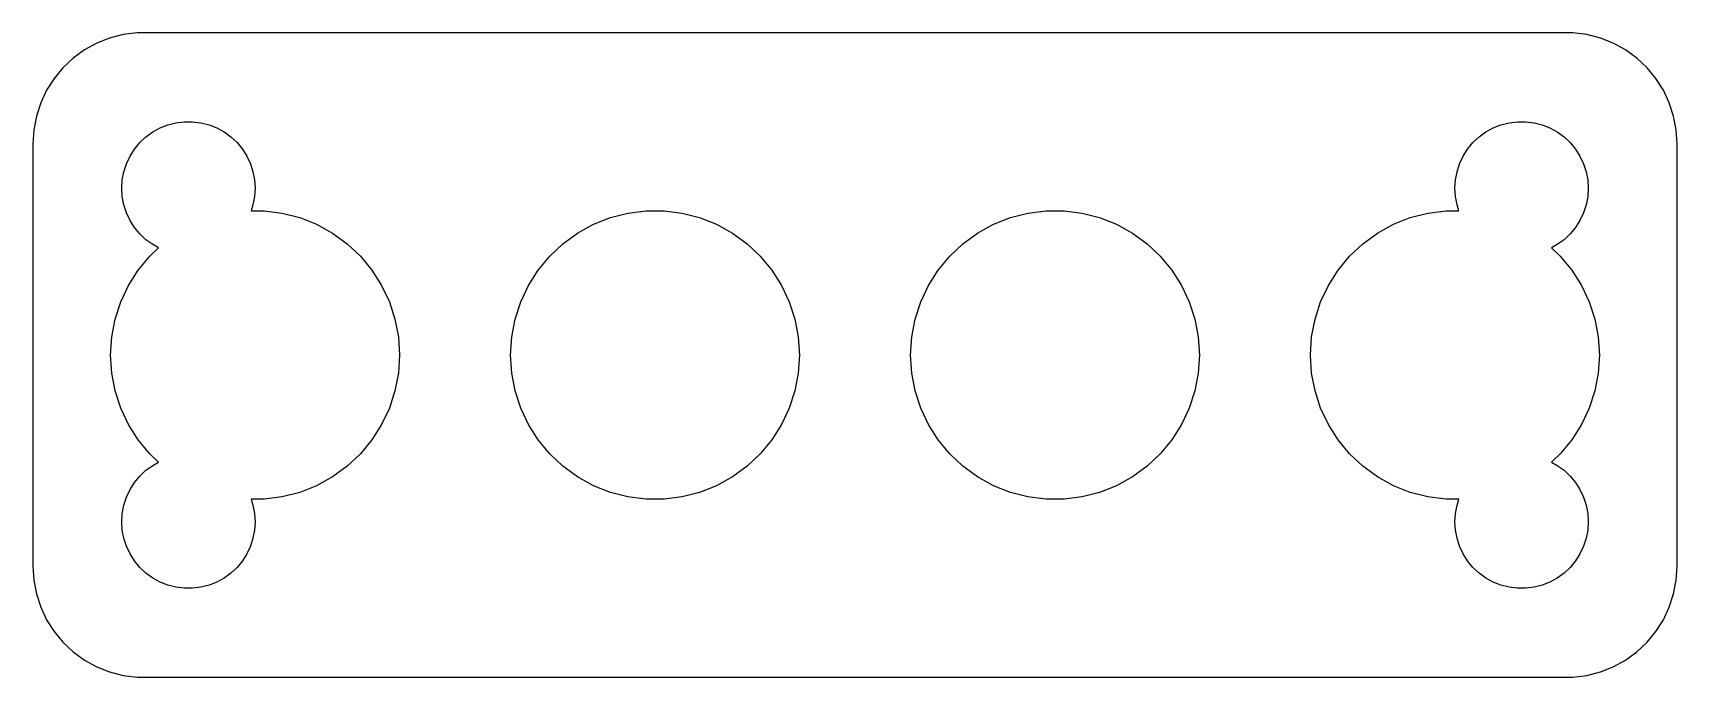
# Model space of a CAD drawing. Header units: metres. Extents: x -37 to 37, y 24.5 to 53.5.
import ezdxf

# ---------------------------------------------------------------- set-up
doc = ezdxf.new("R2010")
doc.units = ezdxf.units.M

msp = doc.modelspace()

# ---------------------------------------------------------------- linework, layer by layer
for p, q in [((-32.9369, 53.4114), (-33.5451, 53.2553)), ((-32.3139, 53.4901), (-32.9369, 53.4114)), ((32.3139, 53.4901), (-32.3139, 53.4901)), ((32.9369, 53.4114), (32.3139, 53.4901)), ((33.5451, 53.2553), (32.9369, 53.4114)), ((-34.6791, 52.7216), (-35.1871, 52.3526)), ((-34.1289, 53.0241), (-34.6791, 52.7216)), ((-33.5451, 53.2553), (-34.1289, 53.0241)), ((34.1289, 53.0241), (33.5451, 53.2553)), ((34.6791, 52.7216), (34.1289, 53.0241)), ((35.1871, 52.3526), (34.6791, 52.7216)), ((-35.6448, 51.9227), (-36.0451, 51.4389)), ((-35.1871, 52.3526), (-35.6448, 51.9227)), ((35.6448, 51.9227), (35.1871, 52.3526)), ((36.0451, 51.4389), (35.6448, 51.9227)), ((-36.0451, 51.4389), (-36.3815, 50.9088)), ((36.3815, 50.9088), (36.0451, 51.4389)), ((-36.6489, 50.3406), (-36.8429, 49.7434)), ((-36.3815, 50.9088), (-36.6489, 50.3406)), ((36.6489, 50.3406), (36.3815, 50.9088)), ((36.8429, 49.7434), (36.6489, 50.3406)), ((-36.8429, 49.7434), (-36.9606, 49.1267)), ((36.9606, 49.1267), (36.8429, 49.7434)), ((-36.9606, 49.1267), (-37, 48.5)), ((-31.9123, 48.8115), (-31.6075, 49.033)), ((-31.6075, 49.033), (-31.2773, 49.2145)), ((-31.2773, 49.2145), (-30.927, 49.3532)), ((-30.927, 49.3532), (-30.5621, 49.4469)), ((-30.5621, 49.4469), (-30.1884, 49.4941)), ((-30.1884, 49.4941), (-29.8116, 49.4941)), ((-29.8116, 49.4941), (-29.4379, 49.4469)), ((-29.4379, 49.4469), (-29.0729, 49.3532)), ((-29.0729, 49.3532), (-28.7227, 49.2145)), ((-28.7227, 49.2145), (-28.3925, 49.033)), ((-28.3925, 49.033), (-28.0877, 48.8115)), ((28.0877, 48.8115), (28.3925, 49.033)), ((28.3925, 49.033), (28.7227, 49.2145)), ((28.7227, 49.2145), (29.0729, 49.3532)), ((29.0729, 49.3532), (29.4379, 49.4469)), ((29.4379, 49.4469), (29.8116, 49.4941)), ((29.8116, 49.4941), (30.1884, 49.4941)), ((30.1884, 49.4941), (30.5621, 49.4469)), ((30.5621, 49.4469), (30.927, 49.3532)), ((30.927, 49.3532), (31.2773, 49.2145)), ((31.2773, 49.2145), (31.6075, 49.033)), ((31.6075, 49.033), (31.9123, 48.8115)), ((37, 48.5), (36.9606, 49.1267)), ((-37, 48.5), (-37, 29.5)), ((-32.6289, 47.9453), (-32.427, 48.2634)), ((-32.427, 48.2634), (-32.1869, 48.5536)), ((-32.1869, 48.5536), (-31.9123, 48.8115)), ((-28.0877, 48.8115), (-27.8131, 48.5536)), ((-27.8131, 48.5536), (-27.5729, 48.2634)), ((-27.5729, 48.2634), (-27.3711, 47.9453)), ((27.3711, 47.9453), (27.5729, 48.2634)), ((27.5729, 48.2634), (27.8131, 48.5536)), ((27.8131, 48.5536), (28.0877, 48.8115)), ((31.9123, 48.8115), (32.1869, 48.5536)), ((32.1869, 48.5536), (32.427, 48.2634)), ((32.427, 48.2634), (32.6289, 47.9453)), ((37, 29.5), (37, 48.5)), ((-32.9057, 47.2461), (-32.7893, 47.6044)), ((-32.7893, 47.6044), (-32.6289, 47.9453)), ((-27.3711, 47.9453), (-27.2107, 47.6044)), ((-27.2107, 47.6044), (-27.0942, 47.2461)), ((27.0942, 47.2461), (27.2107, 47.6044)), ((27.2107, 47.6044), (27.3711, 47.9453)), ((32.6289, 47.9453), (32.7893, 47.6044)), ((32.7893, 47.6044), (32.9057, 47.2461)), ((-33, 46.5), (-32.9763, 46.876)), ((-32.9763, 46.876), (-32.9057, 47.2461)), ((-27.0942, 47.2461), (-27.0237, 46.876)), ((-27.0237, 46.876), (-27, 46.5)), ((27, 46.5), (27.0237, 46.876)), ((27.0237, 46.876), (27.0942, 47.2461)), ((32.9057, 47.2461), (32.9763, 46.876)), ((32.9763, 46.876), (33, 46.5)), ((-32.9763, 46.124), (-33, 46.5)), ((-32.9057, 45.7539), (-32.9763, 46.124)), ((-27.0237, 46.124), (-27.0942, 45.7539)), ((-27, 46.5), (-27.0237, 46.124)), ((27.0237, 46.124), (27, 46.5)), ((27.0942, 45.7539), (27.0237, 46.124)), ((32.9763, 46.124), (32.9057, 45.7539)), ((33, 46.5), (32.9763, 46.124)), ((-32.7893, 45.3956), (-32.9057, 45.7539)), ((-32.6289, 45.0547), (-32.7893, 45.3956)), ((-27.0942, 45.7539), (-27.1809, 45.4872)), ((-27.1809, 45.4872), (-26.5919, 45.4872)), ((-26.5919, 45.4872), (-25.782, 45.3849)), ((-25.782, 45.3849), (-24.9914, 45.1819)), ((-24.9914, 45.1819), (-24.2324, 44.8814)), ((-11.7676, 44.8814), (-11.0086, 45.1819)), ((-11.0086, 45.1819), (-10.218, 45.3849)), ((-10.218, 45.3849), (-9.40813, 45.4872)), ((-9.40813, 45.4872), (-8.59186, 45.4872)), ((-8.59186, 45.4872), (-7.78201, 45.3849)), ((-7.78201, 45.3849), (-6.99138, 45.1819)), ((-6.99138, 45.1819), (-6.23242, 44.8814)), ((6.23242, 44.8814), (6.99138, 45.1819)), ((6.99138, 45.1819), (7.78201, 45.3849)), ((7.78201, 45.3849), (8.59186, 45.4872)), ((8.59186, 45.4872), (9.40813, 45.4872)), ((9.40813, 45.4872), (10.218, 45.3849)), ((10.218, 45.3849), (11.0086, 45.1819)), ((11.0086, 45.1819), (11.7676, 44.8814)), ((24.2324, 44.8814), (24.9914, 45.1819)), ((24.9914, 45.1819), (25.782, 45.3849)), ((25.782, 45.3849), (26.5919, 45.4872)), ((26.5919, 45.4872), (27.1809, 45.4872)), ((27.1809, 45.4872), (27.0942, 45.7539)), ((32.7893, 45.3956), (32.6289, 45.0547)), ((32.9057, 45.7539), (32.7893, 45.3956)), ((-32.427, 44.7366), (-32.6289, 45.0547)), ((-32.1869, 44.4464), (-32.427, 44.7366)), ((-31.9123, 44.1884), (-32.1869, 44.4464)), ((-24.2324, 44.8814), (-23.5171, 44.4881)), ((-23.5171, 44.4881), (-22.8567, 44.0083)), ((-13.1432, 44.0083), (-12.4829, 44.4881)), ((-12.4829, 44.4881), (-11.7676, 44.8814)), ((-6.23242, 44.8814), (-5.51712, 44.4881)), ((-5.51712, 44.4881), (-4.85674, 44.0083)), ((4.85674, 44.0083), (5.51712, 44.4881)), ((5.51712, 44.4881), (6.23242, 44.8814)), ((11.7676, 44.8814), (12.4829, 44.4881)), ((12.4829, 44.4881), (13.1432, 44.0083)), ((22.8567, 44.0083), (23.5171, 44.4881)), ((23.5171, 44.4881), (24.2324, 44.8814)), ((32.1869, 44.4464), (31.9123, 44.1884)), ((32.427, 44.7366), (32.1869, 44.4464)), ((32.6289, 45.0547), (32.427, 44.7366)), ((-31.6075, 43.967), (-31.9123, 44.1884)), ((-31.7383, 43.4496), (-31.3424, 43.8213)), ((-31.3424, 43.8213), (-31.6075, 43.967)), ((-22.8567, 44.0083), (-22.2617, 43.4496)), ((-13.7383, 43.4496), (-13.1432, 44.0083)), ((-4.85674, 44.0083), (-4.2617, 43.4496)), ((4.2617, 43.4496), (4.85674, 44.0083)), ((13.1432, 44.0083), (13.7383, 43.4496)), ((22.2617, 43.4496), (22.8567, 44.0083)), ((31.6075, 43.967), (31.3424, 43.8213)), ((31.3424, 43.8213), (31.7383, 43.4496)), ((31.9123, 44.1884), (31.6075, 43.967)), ((-32.2586, 42.8206), (-31.7383, 43.4496)), ((-22.2617, 43.4496), (-21.7414, 42.8206)), ((-14.2586, 42.8206), (-13.7383, 43.4496)), ((-4.2617, 43.4496), (-3.74138, 42.8206)), ((3.74138, 42.8206), (4.2617, 43.4496)), ((13.7383, 43.4496), (14.2586, 42.8206)), ((21.7414, 42.8206), (22.2617, 43.4496)), ((31.7383, 43.4496), (32.2586, 42.8206)), ((-32.696, 42.1314), (-32.2586, 42.8206)), ((-21.7414, 42.8206), (-21.304, 42.1314)), ((-14.696, 42.1314), (-14.2586, 42.8206)), ((-3.74138, 42.8206), (-3.304, 42.1314)), ((3.304, 42.1314), (3.74138, 42.8206)), ((14.2586, 42.8206), (14.696, 42.1314)), ((21.304, 42.1314), (21.7414, 42.8206)), ((32.2586, 42.8206), (32.696, 42.1314)), ((-33.0435, 41.3928), (-32.696, 42.1314)), ((-21.304, 42.1314), (-20.9565, 41.3928)), ((-15.0435, 41.3928), (-14.696, 42.1314)), ((-3.304, 42.1314), (-2.95645, 41.3928)), ((2.95645, 41.3928), (3.304, 42.1314)), ((14.696, 42.1314), (15.0435, 41.3928)), ((20.9565, 41.3928), (21.304, 42.1314)), ((32.696, 42.1314), (33.0435, 41.3928)), ((-33.2958, 40.6165), (-33.0435, 41.3928)), ((-20.9565, 41.3928), (-20.7042, 40.6165)), ((-15.2958, 40.6165), (-15.0435, 41.3928)), ((-2.95645, 41.3928), (-2.70421, 40.6165)), ((2.70421, 40.6165), (2.95645, 41.3928)), ((15.0435, 41.3928), (15.2958, 40.6165)), ((20.7042, 40.6165), (20.9565, 41.3928)), ((33.0435, 41.3928), (33.2958, 40.6165)), ((-33.4487, 39.8147), (-33.2958, 40.6165)), ((-20.7042, 40.6165), (-20.5513, 39.8147)), ((-15.4487, 39.8147), (-15.2958, 40.6165)), ((-2.70421, 40.6165), (-2.55125, 39.8147)), ((2.55125, 39.8147), (2.70421, 40.6165)), ((15.2958, 40.6165), (15.4487, 39.8147)), ((20.5513, 39.8147), (20.7042, 40.6165)), ((33.2958, 40.6165), (33.4487, 39.8147)), ((-33.5, 39), (-33.4487, 39.8147)), ((-20.5513, 39.8147), (-20.5, 39)), ((-15.5, 39), (-15.4487, 39.8147)), ((-2.55125, 39.8147), (-2.5, 39)), ((2.5, 39), (2.55125, 39.8147)), ((15.4487, 39.8147), (15.5, 39)), ((20.5, 39), (20.5513, 39.8147)), ((33.4487, 39.8147), (33.5, 39)), ((-33.4487, 38.1853), (-33.5, 39)), ((-20.5, 39), (-20.5513, 38.1853)), ((-15.4487, 38.1853), (-15.5, 39)), ((-2.5, 39), (-2.55125, 38.1853)), ((2.55125, 38.1853), (2.5, 39)), ((15.5, 39), (15.4487, 38.1853)), ((20.5513, 38.1853), (20.5, 39)), ((33.5, 39), (33.4487, 38.1853)), ((-33.2958, 37.3835), (-33.4487, 38.1853)), ((-20.5513, 38.1853), (-20.7042, 37.3835)), ((-15.2958, 37.3835), (-15.4487, 38.1853)), ((-2.55125, 38.1853), (-2.70421, 37.3835)), ((2.70421, 37.3835), (2.55125, 38.1853)), ((15.4487, 38.1853), (15.2958, 37.3835)), ((20.7042, 37.3835), (20.5513, 38.1853)), ((33.4487, 38.1853), (33.2958, 37.3835)), ((-33.0435, 36.6072), (-33.2958, 37.3835)), ((-20.7042, 37.3835), (-20.9565, 36.6072)), ((-15.0435, 36.6072), (-15.2958, 37.3835)), ((-2.70421, 37.3835), (-2.95645, 36.6072)), ((2.95645, 36.6072), (2.70421, 37.3835)), ((15.2958, 37.3835), (15.0435, 36.6072)), ((20.9565, 36.6072), (20.7042, 37.3835)), ((33.2958, 37.3835), (33.0435, 36.6072)), ((-32.696, 35.8686), (-33.0435, 36.6072)), ((-20.9565, 36.6072), (-21.304, 35.8686)), ((-14.696, 35.8686), (-15.0435, 36.6072)), ((-2.95645, 36.6072), (-3.304, 35.8686)), ((3.304, 35.8686), (2.95645, 36.6072)), ((15.0435, 36.6072), (14.696, 35.8686)), ((21.304, 35.8686), (20.9565, 36.6072)), ((33.0435, 36.6072), (32.696, 35.8686)), ((-32.2586, 35.1794), (-32.696, 35.8686)), ((-21.304, 35.8686), (-21.7414, 35.1794)), ((-14.2586, 35.1794), (-14.696, 35.8686)), ((-3.304, 35.8686), (-3.74138, 35.1794)), ((3.74138, 35.1794), (3.304, 35.8686)), ((14.696, 35.8686), (14.2586, 35.1794)), ((21.7414, 35.1794), (21.304, 35.8686)), ((32.696, 35.8686), (32.2586, 35.1794)), ((-31.7383, 34.5504), (-32.2586, 35.1794)), ((-21.7414, 35.1794), (-22.2617, 34.5504)), ((-13.7383, 34.5504), (-14.2586, 35.1794)), ((-3.74138, 35.1794), (-4.2617, 34.5504)), ((4.2617, 34.5504), (3.74138, 35.1794)), ((14.2586, 35.1794), (13.7383, 34.5504)), ((22.2617, 34.5504), (21.7414, 35.1794)), ((32.2586, 35.1794), (31.7383, 34.5504)), ((-31.3424, 34.1787), (-31.7383, 34.5504)), ((-31.6075, 34.033), (-31.3424, 34.1787)), ((-22.2617, 34.5504), (-22.8567, 33.9917)), ((-13.1432, 33.9917), (-13.7383, 34.5504)), ((-4.2617, 34.5504), (-4.85674, 33.9917)), ((4.85674, 33.9917), (4.2617, 34.5504)), ((13.7383, 34.5504), (13.1432, 33.9917)), ((22.8567, 33.9917), (22.2617, 34.5504)), ((31.7383, 34.5504), (31.3424, 34.1787)), ((31.3424, 34.1787), (31.6075, 34.033)), ((-32.427, 33.2634), (-32.1869, 33.5536)), ((-32.1869, 33.5536), (-31.9123, 33.8116)), ((-31.9123, 33.8116), (-31.6075, 34.033)), ((-23.5171, 33.5119), (-24.2324, 33.1186)), ((-22.8567, 33.9917), (-23.5171, 33.5119)), ((-12.4829, 33.5119), (-13.1432, 33.9917)), ((-11.7676, 33.1186), (-12.4829, 33.5119)), ((-5.51712, 33.5119), (-6.23242, 33.1186)), ((-4.85674, 33.9917), (-5.51712, 33.5119)), ((5.51712, 33.5119), (4.85674, 33.9917)), ((6.23242, 33.1186), (5.51712, 33.5119)), ((12.4829, 33.5119), (11.7676, 33.1186)), ((13.1432, 33.9917), (12.4829, 33.5119)), ((23.5171, 33.5119), (22.8567, 33.9917)), ((24.2324, 33.1186), (23.5171, 33.5119)), ((31.6075, 34.033), (31.9123, 33.8116)), ((31.9123, 33.8116), (32.1869, 33.5536)), ((32.1869, 33.5536), (32.427, 33.2634)), ((-32.9057, 32.2461), (-32.7893, 32.6044)), ((-32.7893, 32.6044), (-32.6289, 32.9453)), ((-32.6289, 32.9453), (-32.427, 33.2634)), ((-25.782, 32.6151), (-26.5919, 32.5128)), ((-24.9914, 32.8181), (-25.782, 32.6151)), ((-24.2324, 33.1186), (-24.9914, 32.8181)), ((-11.0086, 32.8181), (-11.7676, 33.1186)), ((-10.218, 32.6151), (-11.0086, 32.8181)), ((-9.40813, 32.5128), (-10.218, 32.6151)), ((-7.78201, 32.6151), (-8.59186, 32.5128)), ((-6.99138, 32.8181), (-7.78201, 32.6151)), ((-6.23242, 33.1186), (-6.99138, 32.8181)), ((6.99138, 32.8181), (6.23242, 33.1186)), ((7.78201, 32.6151), (6.99138, 32.8181)), ((8.59186, 32.5128), (7.78201, 32.6151)), ((10.218, 32.6151), (9.40813, 32.5128)), ((11.0086, 32.8181), (10.218, 32.6151)), ((11.7676, 33.1186), (11.0086, 32.8181)), ((24.9914, 32.8181), (24.2324, 33.1186)), ((25.782, 32.6151), (24.9914, 32.8181)), ((26.5919, 32.5128), (25.782, 32.6151)), ((32.427, 33.2634), (32.6289, 32.9453)), ((32.6289, 32.9453), (32.7893, 32.6044)), ((32.7893, 32.6044), (32.9057, 32.2461)), ((-33, 31.5), (-32.9763, 31.876)), ((-32.9763, 31.876), (-32.9057, 32.2461)), ((-26.5919, 32.5128), (-27.1809, 32.5128)), ((-27.1809, 32.5128), (-27.0942, 32.2461)), ((-27.0942, 32.2461), (-27.0237, 31.876)), ((-27.0237, 31.876), (-27, 31.5)), ((-8.59186, 32.5128), (-9.40813, 32.5128)), ((9.40813, 32.5128), (8.59186, 32.5128)), ((27.1809, 32.5128), (26.5919, 32.5128)), ((27, 31.5), (27.0237, 31.876)), ((27.0237, 31.876), (27.0942, 32.2461)), ((27.0942, 32.2461), (27.1809, 32.5128)), ((32.9057, 32.2461), (32.9763, 31.876)), ((32.9763, 31.876), (33, 31.5)), ((-32.9763, 31.124), (-33, 31.5)), ((-32.9057, 30.7539), (-32.9763, 31.124)), ((-27.0237, 31.124), (-27.0942, 30.7539)), ((-27, 31.5), (-27.0237, 31.124)), ((27.0237, 31.124), (27, 31.5)), ((27.0942, 30.7539), (27.0237, 31.124)), ((32.9763, 31.124), (32.9057, 30.7539)), ((33, 31.5), (32.9763, 31.124)), ((-32.7893, 30.3956), (-32.9057, 30.7539)), ((-32.6289, 30.0547), (-32.7893, 30.3956)), ((-27.2107, 30.3956), (-27.3711, 30.0547)), ((-27.0942, 30.7539), (-27.2107, 30.3956)), ((27.2107, 30.3956), (27.0942, 30.7539)), ((27.3711, 30.0547), (27.2107, 30.3956)), ((32.7893, 30.3956), (32.6289, 30.0547)), ((32.9057, 30.7539), (32.7893, 30.3956)), ((-32.427, 29.7366), (-32.6289, 30.0547)), ((-32.1869, 29.4464), (-32.427, 29.7366)), ((-27.5729, 29.7366), (-27.8131, 29.4464)), ((-27.3711, 30.0547), (-27.5729, 29.7366)), ((27.5729, 29.7366), (27.3711, 30.0547)), ((27.8131, 29.4464), (27.5729, 29.7366)), ((32.427, 29.7366), (32.1869, 29.4464)), ((32.6289, 30.0547), (32.427, 29.7366)), ((-37, 29.5), (-36.9606, 28.8733)), ((-36.9606, 28.8733), (-36.8429, 28.2566)), ((-31.9123, 29.1885), (-32.1869, 29.4464)), ((-31.6075, 28.967), (-31.9123, 29.1885)), ((-31.2773, 28.7855), (-31.6075, 28.967)), ((-28.3925, 28.967), (-28.7227, 28.7855)), ((-28.0877, 29.1885), (-28.3925, 28.967)), ((-27.8131, 29.4464), (-28.0877, 29.1885)), ((28.0877, 29.1885), (27.8131, 29.4464)), ((28.3925, 28.967), (28.0877, 29.1885)), ((28.7227, 28.7855), (28.3925, 28.967)), ((31.6075, 28.967), (31.2773, 28.7855)), ((31.9123, 29.1885), (31.6075, 28.967)), ((32.1869, 29.4464), (31.9123, 29.1885)), ((36.8429, 28.2566), (36.9606, 28.8733)), ((36.9606, 28.8733), (37, 29.5)), ((-36.8429, 28.2566), (-36.6489, 27.6594)), ((-30.927, 28.6468), (-31.2773, 28.7855)), ((-30.5621, 28.5531), (-30.927, 28.6468)), ((-30.1884, 28.5059), (-30.5621, 28.5531)), ((-29.8116, 28.5059), (-30.1884, 28.5059)), ((-29.4379, 28.5531), (-29.8116, 28.5059)), ((-29.0729, 28.6468), (-29.4379, 28.5531)), ((-28.7227, 28.7855), (-29.0729, 28.6468)), ((29.0729, 28.6468), (28.7227, 28.7855)), ((29.4379, 28.5531), (29.0729, 28.6468)), ((29.8116, 28.5059), (29.4379, 28.5531)), ((30.1884, 28.5059), (29.8116, 28.5059)), ((30.5621, 28.5531), (30.1884, 28.5059)), ((30.927, 28.6468), (30.5621, 28.5531)), ((31.2773, 28.7855), (30.927, 28.6468)), ((36.6489, 27.6594), (36.8429, 28.2566)), ((-36.6489, 27.6594), (-36.3815, 27.0912)), ((36.3815, 27.0912), (36.6489, 27.6594)), ((-36.3815, 27.0912), (-36.0451, 26.5611)), ((36.0451, 26.5611), (36.3815, 27.0912)), ((-36.0451, 26.5611), (-35.6448, 26.0773)), ((-35.6448, 26.0773), (-35.1871, 25.6474)), ((35.1871, 25.6474), (35.6448, 26.0773)), ((35.6448, 26.0773), (36.0451, 26.5611)), ((-35.1871, 25.6474), (-34.6791, 25.2784)), ((-34.6791, 25.2784), (-34.1289, 24.9759)), ((34.1289, 24.9759), (34.6791, 25.2784)), ((34.6791, 25.2784), (35.1871, 25.6474)), ((-34.1289, 24.9759), (-33.5451, 24.7447)), ((-33.5451, 24.7447), (-32.9369, 24.5886)), ((-32.9369, 24.5886), (-32.3139, 24.5099)), ((-32.3139, 24.5099), (32.3139, 24.5099)), ((32.3139, 24.5099), (32.9369, 24.5886)), ((32.9369, 24.5886), (33.5451, 24.7447)), ((33.5451, 24.7447), (34.1289, 24.9759))]:
    msp.add_line(p, q)

doc.saveas('drawing.dxf')
